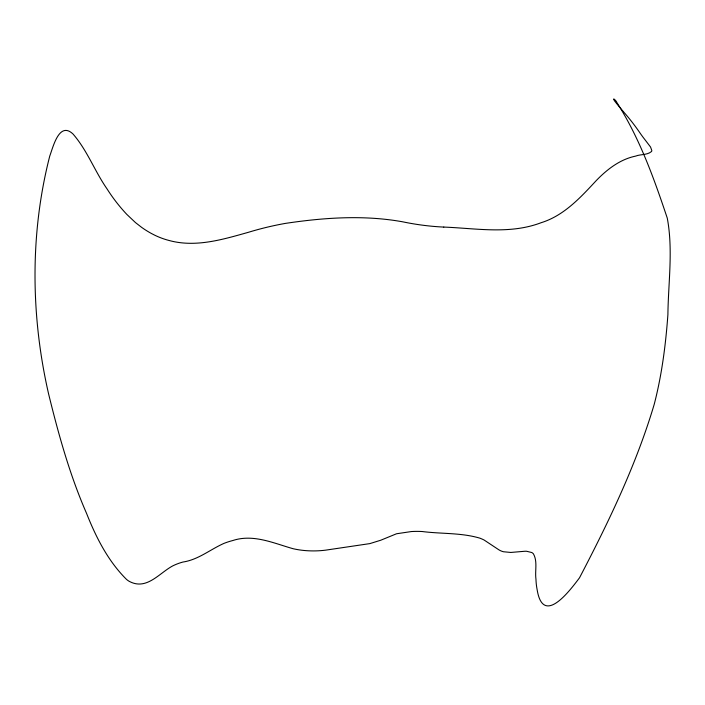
<?xml version="1.0" encoding="UTF-8"?>
<svg xmlns="http://www.w3.org/2000/svg" width="705" height="705" viewBox="0 0 705 705"><rect width="100%" height="100%" fill="white"/><g stroke="black" fill="none" stroke-linecap="round" stroke-linejoin="round"><path stroke-width="1.06" d="M443.789 227.072C476.183 228.323 509.768 234.642 541.061 222.736C564.106 215.607 580.567 197.435 596.465 180.365C607.208 169.279 620.1 159.33 635.54 156.131C640.589 154.122 647.19 155.206 651.482 151.549A2.318 2.318 0 0 0 651.817 150.535L650.548 147.019L644.793 139.493A128.98 128.98 0 0 1 639.902 132.831C634.993 125.693 629.697 118.819 623.96 112.315C620.726 108.438 617.36 104.657 614.346 100.603C611.684 96.4 616.699 101.071 617.025 102.771C639.682 138.303 653.984 178.4 667.274 218.136C673.222 249.773 668.269 282.643 667.899 314.624C665.705 344.842 661.836 375.016 654.205 404.37C636.201 464.851 608.644 522 579.519 577.792C569.199 591.495 543.035 626.216 537.139 589.697A65.565 65.565 0 0 1 535.959 579.202C534.795 570.9 537.748 561.506 533.447 553.901A5.913 5.913 0 0 0 531.773 552.526L526.644 551.275A15.034 15.034 0 0 0 524.458 551.292L510.825 552.447L503.467 551.751A16.867 16.867 0 0 1 498.823 549.785L484.035 539.977A58.973 58.973 0 0 0 480.017 538.206C461.396 532.627 441.418 533.993 422.233 531.526A93.553 93.553 0 0 0 411.394 531.552L396.545 533.764L380.762 540.224L369.878 543.599L325.454 550.182A99.141 99.141 0 0 1 303.837 550.455A86.777 86.777 0 0 1 293.086 548.71C273.628 543.22 253.306 533.773 232.844 540.515A78.467 78.467 0 0 0 224.058 543.343C210.205 549.459 198.325 559.735 182.886 562.052A56.1 56.1 0 0 0 172.734 565.895C159.189 573.112 146.728 590.499 129.579 581.519A15.492 15.492 0 0 1 125.56 578.444C107.557 560.149 95.898 536.954 86.539 513.337C69.769 474.976 58.559 434.518 48.601 393.936C30.764 316.078 29.822 233.531 49.782 155.955C53.122 147.01 59.22 120.996 72.976 133.968C87.208 150.271 94.708 171.192 107.019 188.869A170.24 170.24 0 0 0 126.812 214.391L135.466 222.577L141.617 227.354A95.052 95.052 0 0 0 151.434 233.505L154.853 235.258A77.347 77.347 0 0 0 169.182 240.511C195.761 247.763 222.886 239.462 248.477 232.28A316.43 316.43 0 0 1 285.225 223.423C323.974 217.589 364.106 214.805 402.863 221.846A261.326 261.326 0 0 0 443.789 227.089"/></g></svg>
